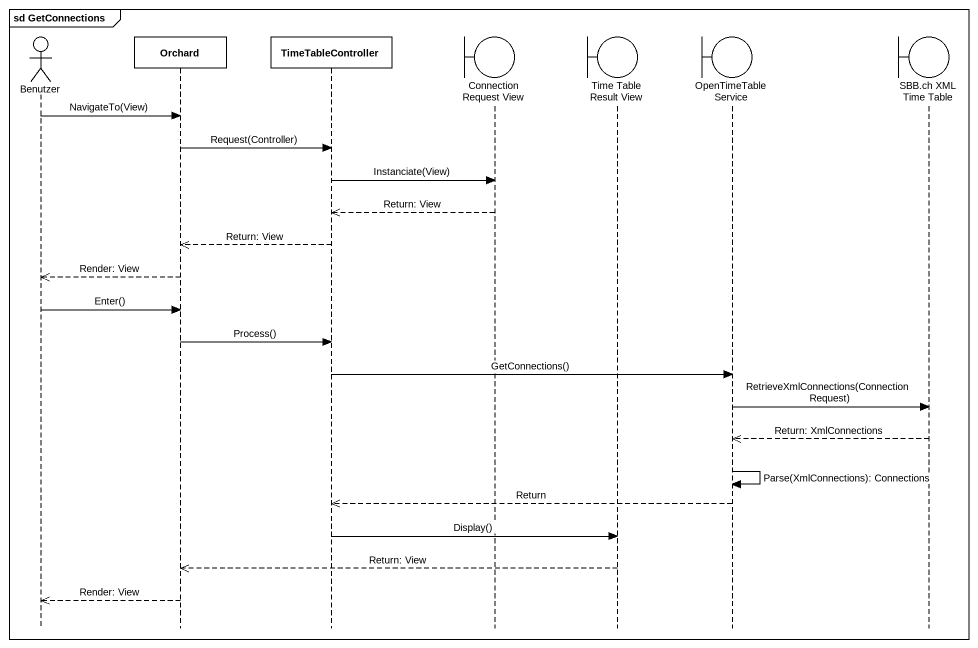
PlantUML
@startuml
mainframe sd GetConnections
hide footbox
actor Benutzer
participant Orchard
participant TimeTableController
boundary "Connection Request View" as Connection_Request_View
boundary "Time Table Result View" as Time_Table_Result_View
boundary "OpenTimeTable Service" as OpenTimeTable_Service
boundary "SBB.ch XML Time Table" as SBB_ch_XML_Time_Table

Benutzer -> Orchard : NavigateTo(View)
Orchard -> TimeTableController : Request(Controller)
TimeTableController -> Connection_Request_View : Instanciate(View)
Connection_Request_View -->> TimeTableController : Return: View
TimeTableController -->> Orchard : Return: View
Orchard -->> Benutzer : Render: View
Benutzer -> Orchard : Enter()
Orchard -> TimeTableController : Process()
TimeTableController -> OpenTimeTable_Service : GetConnections()
OpenTimeTable_Service -> SBB_ch_XML_Time_Table : RetrieveXmlConnections(ConnectionRequest)
SBB_ch_XML_Time_Table -->> OpenTimeTable_Service : Return: XmlConnections
OpenTimeTable_Service -> OpenTimeTable_Service : Parse(XmlConnections): Connections
OpenTimeTable_Service -->> TimeTableController : Return
TimeTableController -> Time_Table_Result_View : Display()
Time_Table_Result_View -->> Orchard : Return: View
Orchard -->> Benutzer : Render: View
@enduml
